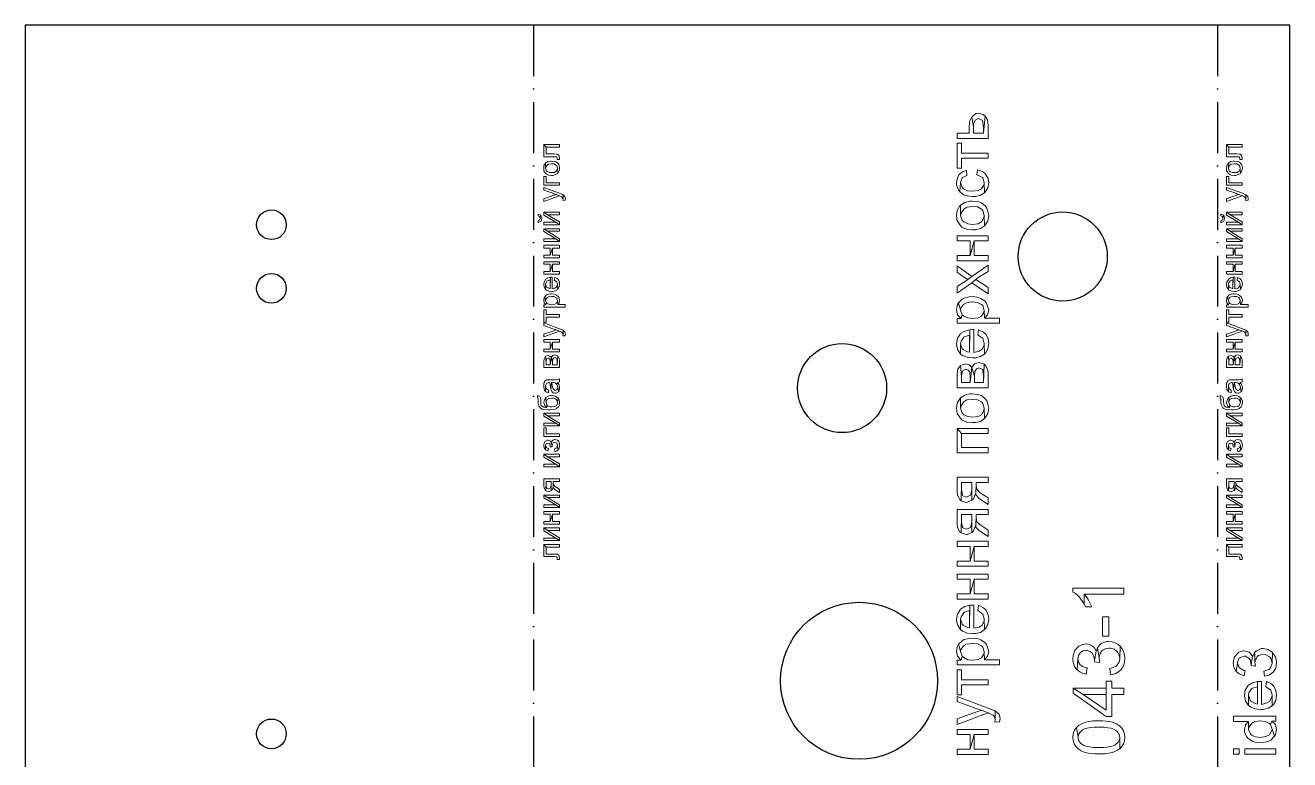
# Model space of a CAD drawing. Header units: millimetres. Extents: x -999 to 572, y 445 to 1201.
# Drawn here: x -317 to -19, y 822.9 to 996 of the extents above; entities that cross this region are included whole.
import ezdxf

# ---------------------------------------------------------------- set-up
doc = ezdxf.new("R2010")
doc.units = ezdxf.units.MM
doc.header["$MEASUREMENT"] = 0
doc.linetypes.add('ACAD_ISO10W100', pattern=[18, 12, -3, 0, -3])
doc.layers.add('Drawing', color=30, linetype='Continuous')

msp = doc.modelspace()

# ---------------------------------------------------------------- linework, layer by layer
at = {"color": 0}
msp.add_lwpolyline([(-317, 996), (-317, 670), (-19, 670), (-19, 996)], close=True, dxfattribs=at)
for centre, radius in [((-259, 949), 3.5), ((-72.5, 941.5), 10.5), ((-259, 934), 3.5), ((-124.5, 910.5), 10.5), ((-120.5, 841.5), 18.5), ((-259, 829), 3.5)]:
    msp.add_circle(centre, radius)
at = {"layer": 'Drawing', "linetype": 'ACAD_ISO10W100'}
for p, q in [((-197.25, 996), (-197.25, 670)), ((-36, 996), (-36, 670))]:
    msp.add_line(p, q, dxfattribs=at)
at = {"layer": 'Drawing', "color": 30, "lineweight": 0}
for points in [[(-97.36, 970.61), (-97.36, 969.35), (-90.1, 969.35), (-90.1, 972.46), (-90.25, 973.72), (-90.77, 974.61), (-91.14, 970.61), (-93.51, 970.61), (-93.51, 972.02), (-93.95, 974.46), (-94.4, 973.5), (-94.55, 972.17), (-94.55, 970.61)], [(-93.95, 974.46), (-93.51, 972.02), (-93.51, 972.69), (-93.14, 973.65), (-92.32, 974.02), (-91.43, 973.58), (-91.29, 973.2), (-91.14, 971.87), (-91.14, 970.61), (-90.77, 974.61), (-91.21, 974.98), (-92.32, 975.28), (-92.99, 975.21)], [(-194.77, 967.87), (-194.77, 965.03), (-192.39, 965.03), (-191.81, 965.03), (-191.7, 964.92), (-191.64, 964.63), (-191.64, 964.34), (-191.12, 964.34), (-191.12, 964.86), (-191.29, 965.38), (-191.64, 965.61), (-191.76, 965.61), (-192.45, 965.67), (-194.24, 965.67), (-194.24, 967.29)], [(-194.77, 967.87), (-194.24, 967.29), (-191.12, 967.29), (-191.12, 967.87)], [(-97.36, 968.24), (-97.36, 962.31), (-96.33, 962.31), (-96.33, 964.68), (-90.1, 964.68), (-90.1, 965.87), (-96.33, 965.87), (-96.33, 968.24)], [(-33.87, 967.87), (-33.87, 965.03), (-31.49, 965.03), (-30.91, 965.03), (-30.8, 964.92), (-30.74, 964.63), (-30.74, 964.34), (-30.22, 964.34), (-30.22, 964.86), (-30.33, 965.38), (-30.74, 965.61), (-30.8, 965.61), (-31.55, 965.67), (-33.34, 965.67), (-33.34, 967.29)], [(-33.87, 967.87), (-33.34, 967.29), (-30.22, 967.29), (-30.22, 967.87)], [(-194.82, 962.31), (-194.77, 961.73), (-194.42, 961.15), (-194.19, 960.92), (-193.67, 960.69), (-192.97, 960.63), (-192.68, 960.63), (-192.05, 960.81), (-191.52, 961.1), (-191.58, 962.31), (-191.58, 962.08), (-191.93, 961.56), (-192.28, 961.33), (-192.97, 961.27), (-193.49, 961.33), (-194.01, 961.56), (-194.13, 961.73), (-194.36, 962.31), (-194.36, 963.53), (-194.42, 963.47), (-194.77, 962.95)], [(-194.36, 963.53), (-194.36, 962.31), (-194.3, 962.54), (-194.01, 963.06), (-193.67, 963.29), (-192.97, 963.35), (-192.45, 963.35), (-191.93, 963.06), (-191.76, 962.89), (-191.58, 962.31), (-191.52, 961.1), (-191.47, 961.15), (-191.18, 961.67), (-191.06, 962.31), (-191.06, 962.6), (-191.29, 963.18), (-191.41, 963.41), (-191.93, 963.82), (-192.28, 963.93), (-193.03, 963.99), (-193.2, 963.99), (-193.84, 963.87)], [(-33.92, 962.31), (-33.87, 961.73), (-33.52, 961.15), (-33.29, 960.92), (-32.77, 960.69), (-32.07, 960.63), (-31.78, 960.63), (-31.14, 960.81), (-30.62, 961.1), (-30.68, 962.31), (-30.68, 962.08), (-31.03, 961.56), (-31.38, 961.33), (-32.07, 961.27), (-32.59, 961.33), (-33.11, 961.56), (-33.23, 961.73), (-33.4, 962.31), (-33.46, 963.53), (-33.52, 963.47), (-33.81, 962.95)], [(-33.46, 963.53), (-33.4, 962.31), (-33.4, 962.54), (-33.11, 963.06), (-32.77, 963.29), (-32.07, 963.35), (-31.49, 963.35), (-31.03, 963.06), (-30.86, 962.89), (-30.68, 962.31), (-30.62, 961.1), (-30.57, 961.15), (-30.28, 961.67), (-30.16, 962.31), (-30.16, 962.6), (-30.39, 963.18), (-30.51, 963.41), (-30.97, 963.82), (-31.38, 963.93), (-32.07, 963.99), (-32.3, 963.99), (-32.94, 963.87)], [(-194.77, 960.4), (-194.77, 958.32), (-191.12, 958.32), (-191.12, 958.9), (-194.24, 958.9), (-194.24, 960.4)], [(-97.51, 958.9), (-97.51, 958.38), (-97.07, 957.2), (-96.77, 956.75), (-96.55, 958.98), (-96.18, 960.01), (-96.1, 960.09), (-95.07, 960.61), (-95.21, 961.79), (-96.03, 961.57), (-96.92, 960.83), (-97.29, 960.16)], [(-92.77, 960.75), (-92.47, 960.68), (-91.43, 960.09), (-91.36, 960.01), (-90.99, 958.9), (-90.92, 956.53), (-90.77, 956.68), (-90.17, 957.72), (-89.95, 958.9), (-90.1, 959.86), (-90.69, 960.9), (-91.43, 961.57), (-92.62, 961.94)], [(-33.87, 960.4), (-33.87, 958.32), (-30.22, 958.32), (-30.22, 958.9), (-33.34, 958.9), (-33.34, 960.4)], [(-194.77, 957.8), (-194.77, 957.16), (-192.68, 956.41), (-192.45, 956.29), (-191.81, 956.12), (-191.12, 955.83), (-191, 955.77), (-190.54, 955.6), (-190.37, 955.37), (-190.25, 955.08), (-190.25, 956.06), (-190.42, 956.12), (-191.06, 956.41)], [(-96.77, 956.75), (-95.81, 956.01), (-94.99, 955.79), (-93.73, 955.64), (-93.06, 955.64), (-91.88, 955.94), (-90.92, 956.53), (-90.99, 958.9), (-90.99, 958.46), (-91.66, 957.42), (-92.4, 957.05), (-93.73, 956.9), (-94.92, 956.97), (-95.88, 957.49), (-96.18, 957.86), (-96.55, 958.98)], [(-33.87, 957.8), (-33.87, 957.16), (-31.72, 956.41), (-31.55, 956.29), (-30.91, 956.12), (-30.22, 955.83), (-30.1, 955.77), (-29.64, 955.6), (-29.41, 955.37), (-29.35, 955.08), (-29.35, 956.06), (-29.52, 956.12), (-30.16, 956.41)], [(-194.77, 955.13), (-194.77, 954.44), (-191.12, 955.83), (-191.81, 956.12), (-192.05, 956.06), (-192.68, 955.89)], [(-190.31, 954.73), (-189.73, 954.79), (-189.67, 955.19), (-189.85, 955.65), (-190.25, 956.06), (-190.25, 955.08)], [(-97.51, 951.19), (-97.51, 951.12), (-97.36, 949.93), (-96.7, 948.9), (-96.18, 948.38), (-95.07, 947.93), (-93.73, 947.78), (-93.06, 947.78), (-91.88, 948.08), (-90.92, 948.75), (-90.99, 951.19), (-91.06, 950.67), (-91.66, 949.64), (-92.4, 949.19), (-93.73, 949.04), (-94.84, 949.19), (-95.81, 949.64), (-96.18, 950.01), (-96.55, 951.19), (-96.55, 953.64), (-96.77, 953.42), (-97.36, 952.38)], [(-96.55, 953.64), (-96.55, 951.19), (-96.47, 951.71), (-95.81, 952.68), (-95.07, 953.12), (-93.81, 953.27), (-92.62, 953.19), (-91.66, 952.68), (-91.29, 952.31), (-90.99, 951.19), (-90.92, 948.75), (-90.77, 948.9), (-90.17, 949.93), (-89.95, 951.19), (-90.03, 951.79), (-90.4, 952.9), (-90.69, 953.34), (-91.66, 954.16), (-92.47, 954.45), (-93.88, 954.53), (-94.4, 954.53), (-95.58, 954.23)], [(-33.87, 955.13), (-33.87, 954.44), (-30.22, 955.83), (-30.91, 956.12), (-31.14, 956.06), (-31.78, 955.89)], [(-29.41, 954.73), (-28.83, 954.79), (-28.77, 955.19), (-28.89, 955.65), (-29.35, 956.06), (-29.35, 955.08)], [(-196.15, 951.49), (-196.15, 951.08), (-195.81, 950.91), (-195.69, 950.5), (-195.58, 951.26)], [(-196.15, 949.92), (-196.15, 949.52), (-196.04, 949.52), (-195.46, 949.81), (-195.4, 949.87), (-195.23, 950.5), (-195.23, 950.62), (-195.46, 951.2), (-195.58, 951.26), (-195.69, 950.5), (-195.81, 950.1)], [(-194.77, 951.95), (-194.77, 951.26), (-191.99, 949.58), (-191.12, 948.94), (-191.12, 949.64), (-193.9, 951.31)], [(-194.77, 951.95), (-193.9, 951.31), (-191.12, 951.31), (-191.12, 951.95)], [(-35.2, 951.49), (-35.2, 951.08), (-34.85, 950.91), (-34.79, 950.5), (-34.62, 951.26)], [(-35.2, 949.92), (-35.2, 949.52), (-35.08, 949.52), (-34.56, 949.81), (-34.5, 949.87), (-34.33, 950.5), (-34.33, 950.62), (-34.56, 951.2), (-34.62, 951.26), (-34.79, 950.5), (-34.91, 950.1)], [(-33.87, 951.95), (-33.87, 951.26), (-31.09, 949.58), (-30.22, 948.94), (-30.22, 949.64), (-33, 951.31)], [(-33.87, 951.95), (-33, 951.31), (-30.22, 951.31), (-30.22, 951.95)], [(-194.77, 949.58), (-194.77, 948.94), (-191.12, 948.94), (-191.99, 949.58)], [(-194.77, 948.02), (-194.77, 947.38), (-191.99, 945.7), (-191.12, 945.06), (-191.12, 945.7), (-193.9, 947.44)], [(-194.77, 948.02), (-193.9, 947.44), (-191.12, 947.44), (-191.12, 948.02)], [(-33.87, 949.58), (-33.87, 948.94), (-30.22, 948.94), (-31.09, 949.58)], [(-33.87, 948.02), (-33.87, 947.38), (-31.09, 945.7), (-30.22, 945.06), (-30.22, 945.7), (-33, 947.44)], [(-33.87, 948.02), (-33, 947.44), (-30.22, 947.44), (-30.22, 948.02)], [(-194.77, 945.7), (-194.77, 945.06), (-191.12, 945.06), (-191.99, 945.7)], [(-97.36, 946.38), (-97.36, 945.19), (-94.32, 945.19), (-94.32, 941.78), (-93.36, 945.19), (-90.1, 945.19), (-90.1, 946.38)], [(-97.36, 941.78), (-97.36, 940.52), (-90.1, 940.52), (-90.1, 941.78), (-93.36, 941.78), (-93.36, 945.19), (-94.32, 941.78)], [(-33.87, 945.7), (-33.87, 945.06), (-30.22, 945.06), (-31.09, 945.7)], [(-194.77, 944.14), (-194.77, 943.5), (-193.26, 943.5), (-193.26, 941.82), (-192.74, 943.5), (-191.12, 943.5), (-191.12, 944.14)], [(-194.77, 941.82), (-194.77, 941.19), (-191.12, 941.19), (-191.12, 941.82), (-192.74, 941.82), (-192.74, 943.5), (-193.26, 941.82)], [(-33.87, 944.14), (-33.87, 943.5), (-32.36, 943.5), (-32.36, 941.82), (-31.84, 943.5), (-30.22, 943.5), (-30.22, 944.14)], [(-33.87, 941.82), (-33.87, 941.19), (-30.22, 941.19), (-30.22, 941.82), (-31.84, 941.82), (-31.84, 943.5), (-32.36, 941.82)], [(-194.77, 940.26), (-194.77, 939.68), (-193.26, 939.68), (-193.26, 937.94), (-192.74, 939.68), (-191.12, 939.68), (-191.12, 940.26)], [(-194.77, 937.94), (-194.77, 937.37), (-191.12, 937.37), (-191.12, 937.94), (-192.74, 937.94), (-192.74, 939.68), (-193.26, 937.94)], [(-97.36, 934.44), (-97.36, 932.89), (-93.88, 935.33), (-92.99, 936.07), (-92.4, 936.52), (-90.1, 938), (-90.1, 939.48), (-93.95, 936.82), (-94.84, 936.07), (-95.66, 935.56)], [(-97.36, 939.34), (-97.36, 937.85), (-95.66, 936.59), (-94.84, 936.07), (-93.95, 936.82)], [(-33.87, 940.26), (-33.87, 939.68), (-32.36, 939.68), (-32.36, 937.94), (-31.84, 939.68), (-30.22, 939.68), (-30.22, 940.26)], [(-33.87, 937.94), (-33.87, 937.37), (-30.22, 937.37), (-30.22, 937.94), (-31.84, 937.94), (-31.84, 939.68), (-32.36, 937.94)], [(-194.82, 934.93), (-194.82, 934.88), (-194.71, 934.24), (-194.36, 933.72), (-194.36, 934.93), (-194.3, 935.22), (-194.01, 935.74), (-193.9, 935.74), (-193.32, 935.98), (-193.32, 933.95), (-193.2, 936.61), (-193.84, 936.44), (-194.36, 936.15), (-194.42, 936.09), (-194.71, 935.57)], [(-194.36, 933.72), (-194.19, 933.6), (-193.61, 933.31), (-192.91, 933.26), (-192.68, 933.26), (-192.05, 933.43), (-191.52, 933.72), (-191.58, 934.99), (-191.58, 934.76), (-191.87, 934.24), (-192.16, 934.07), (-192.8, 933.89), (-192.8, 936.61), (-192.97, 936.61), (-193.2, 936.61), (-193.32, 933.95), (-193.49, 933.95), (-194.07, 934.24), (-194.13, 934.36), (-194.36, 934.93)], [(-192.33, 935.92), (-192.28, 935.92), (-191.76, 935.57), (-191.58, 934.99), (-191.52, 933.72), (-191.47, 933.83), (-191.18, 934.36), (-191.06, 934.99), (-191.12, 935.46), (-191.35, 936.03), (-191.64, 936.32), (-192.22, 936.56)], [(-93.88, 935.33), (-90.1, 932.74), (-90.1, 934.22), (-92.99, 936.07)], [(-33.92, 934.93), (-33.92, 934.88), (-33.81, 934.24), (-33.46, 933.72), (-33.46, 934.93), (-33.4, 935.22), (-33.05, 935.74), (-33, 935.74), (-32.42, 935.98), (-32.42, 933.95), (-32.3, 936.61), (-32.94, 936.44), (-33.46, 936.15), (-33.46, 936.09), (-33.81, 935.57)], [(-33.46, 933.72), (-33.23, 933.6), (-32.71, 933.31), (-32.01, 933.26), (-31.78, 933.26), (-31.14, 933.43), (-30.62, 933.72), (-30.68, 934.99), (-30.68, 934.76), (-30.97, 934.24), (-31.26, 934.07), (-31.9, 933.89), (-31.9, 936.61), (-32.07, 936.61), (-32.3, 936.61), (-32.42, 933.95), (-32.59, 933.95), (-33.17, 934.24), (-33.23, 934.36), (-33.46, 934.93)], [(-31.38, 935.92), (-31.38, 935.92), (-30.86, 935.57), (-30.68, 934.99), (-30.62, 933.72), (-30.57, 933.83), (-30.28, 934.36), (-30.16, 934.99), (-30.22, 935.46), (-30.45, 936.03), (-30.74, 936.32), (-31.32, 936.56)], [(-194.82, 931.17), (-194.71, 930.59), (-194.3, 930.13), (-194.13, 930.59), (-194.36, 931.11), (-194.59, 931.98), (-194.71, 931.81)], [(-194.77, 930.13), (-194.77, 929.55), (-189.73, 929.55), (-189.73, 930.19), (-191.52, 930.19), (-191.58, 931.11), (-191.58, 930.94), (-191.87, 930.42), (-192.22, 930.25), (-192.91, 930.13), (-193.49, 930.19), (-194.01, 930.42), (-194.13, 930.59), (-194.3, 930.13)], [(-194.59, 931.98), (-194.36, 931.11), (-194.36, 931.29), (-194.01, 931.81), (-193.67, 931.98), (-192.97, 932.1), (-192.45, 932.04), (-191.93, 931.81), (-191.76, 931.69), (-191.58, 931.11), (-191.52, 930.19), (-191.18, 930.59), (-191.06, 931.17), (-191.06, 931.35), (-191.29, 931.92), (-191.47, 932.16), (-191.99, 932.5), (-192.33, 932.62), (-192.97, 932.74), (-193.32, 932.68), (-193.96, 932.56), (-194.13, 932.45)], [(-97.51, 928.96), (-97.51, 928.96), (-97.29, 927.77), (-96.4, 926.88), (-96.18, 927.77), (-96.55, 928.89), (-97.07, 930.59), (-97.29, 930.22)], [(-97.07, 930.59), (-96.55, 928.89), (-96.55, 929.26), (-95.88, 930.22), (-95.14, 930.59), (-93.81, 930.81), (-92.62, 930.66), (-91.66, 930.22), (-91.36, 929.92), (-90.99, 928.81), (-90.92, 926.96), (-90.25, 927.77), (-89.95, 928.89), (-90.03, 929.33), (-90.47, 930.52), (-90.77, 930.96), (-91.8, 931.63), (-92.55, 931.92), (-93.81, 932.07), (-94.55, 932), (-95.73, 931.7), (-96.18, 931.48)], [(-33.92, 931.17), (-33.81, 930.59), (-33.4, 930.13), (-33.23, 930.59), (-33.46, 931.11), (-33.69, 931.98), (-33.81, 931.81)], [(-33.87, 930.13), (-33.87, 929.55), (-28.83, 929.55), (-28.83, 930.19), (-30.62, 930.19), (-30.68, 931.11), (-30.68, 930.94), (-30.97, 930.42), (-31.32, 930.25), (-32.01, 930.13), (-32.59, 930.19), (-33.11, 930.42), (-33.23, 930.59), (-33.4, 930.13)], [(-33.69, 931.98), (-33.46, 931.11), (-33.46, 931.29), (-33.11, 931.81), (-32.77, 931.98), (-32.07, 932.1), (-31.49, 932.04), (-31.03, 931.81), (-30.86, 931.69), (-30.68, 931.11), (-30.62, 930.19), (-30.28, 930.59), (-30.16, 931.17), (-30.16, 931.35), (-30.39, 931.92), (-30.57, 932.16), (-31.09, 932.5), (-31.43, 932.62), (-32.07, 932.74), (-32.42, 932.68), (-33.05, 932.56), (-33.23, 932.45)], [(-194.77, 928.97), (-194.77, 926.02), (-194.24, 926.02), (-194.24, 927.24), (-191.12, 927.24), (-191.12, 927.82), (-194.24, 927.82), (-194.24, 928.97)], [(-97.36, 926.88), (-97.36, 925.77), (-87.36, 925.77), (-87.36, 926.96), (-90.92, 926.96), (-90.99, 928.81), (-90.99, 928.44), (-91.66, 927.48), (-92.4, 927.03), (-93.73, 926.88), (-94.84, 927.03), (-95.81, 927.48), (-96.18, 927.77), (-96.4, 926.88)], [(-33.87, 928.97), (-33.87, 926.02), (-33.34, 926.02), (-33.34, 927.24), (-30.22, 927.24), (-30.22, 927.82), (-33.34, 927.82), (-33.34, 928.97)], [(-194.77, 925.85), (-194.77, 925.27), (-192.68, 924.46), (-192.45, 924.4), (-191.81, 924.23), (-191.12, 923.94), (-191, 923.88), (-190.54, 923.65), (-190.37, 923.47), (-190.25, 923.13), (-190.25, 924.11), (-190.42, 924.23), (-191.06, 924.46)], [(-194.77, 923.19), (-194.77, 922.55), (-191.12, 923.94), (-191.81, 924.23), (-192.05, 924.17), (-192.68, 923.94)], [(-190.31, 922.78), (-189.73, 922.84), (-189.67, 923.24), (-189.85, 923.76), (-190.25, 924.11), (-190.25, 923.13)], [(-97.51, 920.96), (-97.51, 920.66), (-97.22, 919.47), (-96.55, 918.51), (-96.55, 920.96), (-96.47, 921.55), (-95.81, 922.51), (-95.66, 922.59), (-94.47, 922.96), (-94.47, 918.95), (-94.4, 924.22), (-95.58, 923.92), (-96.55, 923.33), (-96.7, 923.18), (-97.29, 922.22)], [(-96.55, 918.51), (-96.1, 918.21), (-94.99, 917.77), (-93.66, 917.62), (-93.06, 917.62), (-91.88, 917.92), (-90.92, 918.51), (-90.99, 921.03), (-90.99, 920.59), (-91.58, 919.55), (-92.18, 919.18), (-93.44, 918.88), (-93.44, 924.29), (-93.73, 924.29), (-94.4, 924.22), (-94.47, 918.95), (-94.92, 919.03), (-95.96, 919.55), (-96.18, 919.84), (-96.55, 920.96)], [(-92.47, 922.96), (-92.32, 922.88), (-91.36, 922.22), (-90.99, 921.03), (-90.92, 918.51), (-90.69, 918.73), (-90.17, 919.77), (-89.95, 921.03), (-90.1, 922.07), (-90.54, 923.11), (-91.14, 923.7), (-92.32, 924.22)], [(-33.87, 925.85), (-33.87, 925.27), (-31.72, 924.46), (-31.55, 924.4), (-30.91, 924.23), (-30.22, 923.94), (-30.1, 923.88), (-29.64, 923.65), (-29.41, 923.47), (-29.35, 923.13), (-29.35, 924.11), (-29.52, 924.23), (-30.16, 924.46)], [(-33.87, 923.19), (-33.87, 922.55), (-30.22, 923.94), (-30.91, 924.23), (-31.14, 924.17), (-31.78, 923.94)], [(-29.41, 922.78), (-28.83, 922.84), (-28.77, 923.24), (-28.89, 923.76), (-29.35, 924.11), (-29.35, 923.13)], [(-194.77, 921.97), (-194.77, 921.33), (-193.26, 921.33), (-193.26, 919.65), (-192.74, 921.33), (-191.12, 921.33), (-191.12, 921.97)], [(-194.77, 919.65), (-194.77, 919.02), (-191.12, 919.02), (-191.12, 919.65), (-192.74, 919.65), (-192.74, 921.33), (-193.26, 919.65)], [(-33.87, 921.97), (-33.87, 921.33), (-32.36, 921.33), (-32.36, 919.65), (-31.84, 921.33), (-30.22, 921.33), (-30.22, 921.97)], [(-33.87, 919.65), (-33.87, 919.02), (-30.22, 919.02), (-30.22, 919.65), (-31.84, 919.65), (-31.84, 921.33), (-32.36, 919.65)], [(-194.77, 916.76), (-194.77, 915.31), (-191.12, 915.31), (-191.12, 916.93), (-191.18, 917.4), (-191.41, 917.92), (-191.52, 918.09), (-191.64, 915.95), (-192.74, 915.95), (-192.74, 916.7), (-193.03, 917.69), (-193.26, 915.95), (-194.24, 915.95), (-194.24, 916.59), (-194.36, 917.98), (-194.65, 917.51), (-194.71, 917.4)], [(-194.36, 917.98), (-194.24, 916.59), (-194.24, 916.7), (-194.13, 917.28), (-193.72, 917.51), (-193.43, 917.4), (-193.26, 917.11), (-193.26, 916.59), (-193.26, 915.95), (-193.03, 917.69), (-193.38, 918.03), (-193.78, 918.15)], [(-193.03, 917.69), (-192.74, 916.7), (-192.68, 917.28), (-192.51, 917.57), (-192.16, 917.69), (-191.76, 917.46), (-191.76, 917.4), (-191.64, 916.76), (-191.64, 915.95), (-191.52, 918.09), (-192.16, 918.32), (-192.74, 918.15)], [(-33.87, 916.76), (-33.87, 915.31), (-30.22, 915.31), (-30.22, 916.93), (-30.28, 917.4), (-30.51, 917.92), (-30.62, 918.09), (-30.74, 915.95), (-31.84, 915.95), (-31.84, 916.7), (-32.13, 917.69), (-32.3, 915.95), (-33.34, 915.95), (-33.34, 916.59), (-33.46, 917.98), (-33.75, 917.51), (-33.81, 917.4)], [(-33.46, 917.98), (-33.34, 916.59), (-33.34, 916.7), (-33.23, 917.28), (-32.82, 917.51), (-32.53, 917.4), (-32.36, 917.11), (-32.3, 916.59), (-32.3, 915.95), (-32.13, 917.69), (-32.42, 918.03), (-32.88, 918.15)], [(-32.13, 917.69), (-31.84, 916.7), (-31.78, 917.28), (-31.61, 917.57), (-31.26, 917.69), (-30.86, 917.46), (-30.86, 917.4), (-30.74, 916.76), (-30.74, 915.95), (-30.62, 918.09), (-31.26, 918.32), (-31.78, 918.15)], [(-97.36, 913.4), (-97.36, 910.58), (-90.1, 910.58), (-90.1, 913.84), (-90.17, 914.73), (-90.62, 915.77), (-90.99, 916.14), (-91.14, 911.84), (-93.29, 911.84), (-93.29, 913.32), (-93.88, 915.32), (-94.32, 911.84), (-96.33, 911.84), (-96.33, 913.17), (-96.55, 915.84), (-97.22, 914.95), (-97.29, 914.73)], [(-96.55, 915.84), (-96.33, 913.17), (-96.33, 913.4), (-96.1, 914.58), (-95.36, 914.95), (-94.77, 914.73), (-94.4, 914.21), (-94.32, 913.1), (-94.32, 911.84), (-93.88, 915.32), (-94.55, 915.99), (-95.44, 916.21)], [(-93.88, 915.32), (-93.29, 913.32), (-93.21, 914.43), (-92.84, 915.03), (-92.25, 915.25), (-91.36, 914.88), (-91.29, 914.73), (-91.14, 913.4), (-91.14, 911.84), (-90.99, 916.14), (-92.18, 916.51), (-93.29, 916.21)], [(-194.82, 911.03), (-194.82, 910.8), (-194.71, 910.22), (-194.71, 910.16), (-194.36, 909.64), (-194.36, 910.92), (-194.36, 911.09), (-194.13, 911.61), (-193.61, 911.78), (-193.43, 911.78), (-193.32, 911.44), (-193.2, 910.74), (-193.15, 910.16), (-192.97, 911.78), (-192.74, 911.78), (-192.1, 911.73), (-191.7, 911.32), (-191.7, 911.32), (-191.58, 911.84), (-191.12, 911.96), (-191.12, 912.65), (-191.58, 912.48), (-191.87, 912.42), (-192.68, 912.42), (-193.49, 912.42), (-194.07, 912.42), (-194.48, 912.19), (-194.71, 911.78), (-194.77, 911.67)], [(-33.92, 911.03), (-33.92, 910.8), (-33.81, 910.22), (-33.81, 910.16), (-33.46, 909.64), (-33.4, 910.92), (-33.4, 911.09), (-33.23, 911.61), (-32.71, 911.78), (-32.53, 911.78), (-32.42, 911.44), (-32.3, 910.74), (-32.24, 910.16), (-32.07, 911.78), (-31.84, 911.78), (-31.2, 911.73), (-30.8, 911.32), (-30.8, 911.32), (-30.68, 911.84), (-30.22, 911.96), (-30.22, 912.65), (-30.68, 912.48), (-30.97, 912.42), (-31.72, 912.42), (-32.59, 912.42), (-33.11, 912.42), (-33.58, 912.19), (-33.81, 911.78), (-33.87, 911.67)], [(-194.36, 909.64), (-194.3, 909.64), (-193.72, 909.41), (-193.67, 909.99), (-194.19, 910.28), (-194.19, 910.34), (-194.36, 910.92)], [(-193.15, 910.16), (-192.91, 909.7), (-192.57, 909.41), (-192.1, 909.29), (-191.87, 909.29), (-191.35, 909.58), (-191.52, 910.68), (-191.7, 910.1), (-192.1, 909.93), (-192.39, 910.05), (-192.62, 910.28), (-192.74, 910.8), (-192.8, 911.26), (-192.97, 911.78)], [(-191.7, 911.32), (-191.52, 910.68), (-191.35, 909.58), (-191.18, 909.87), (-191.06, 910.51), (-191.06, 910.57), (-191.18, 911.2), (-191.24, 911.32), (-191.58, 911.84)], [(-96.55, 908.21), (-96.55, 905.76), (-96.47, 906.28), (-95.81, 907.25), (-95.07, 907.69), (-93.81, 907.84), (-92.62, 907.76), (-91.66, 907.25), (-91.29, 906.87), (-90.99, 905.76), (-90.92, 903.32), (-90.77, 903.47), (-90.17, 904.5), (-89.95, 905.76), (-90.03, 906.36), (-90.4, 907.47), (-90.69, 907.91), (-91.66, 908.73), (-92.47, 909.02), (-93.88, 909.17), (-94.4, 909.1), (-95.58, 908.8)], [(-33.46, 909.64), (-33.4, 909.64), (-32.82, 909.41), (-32.77, 909.99), (-33.29, 910.28), (-33.29, 910.34), (-33.4, 910.92)], [(-32.24, 910.16), (-32.01, 909.7), (-31.67, 909.41), (-31.2, 909.29), (-30.97, 909.29), (-30.45, 909.58), (-30.62, 910.68), (-30.8, 910.1), (-31.2, 909.93), (-31.49, 910.05), (-31.72, 910.28), (-31.84, 910.8), (-31.9, 911.26), (-32.07, 911.78)], [(-30.8, 911.32), (-30.62, 910.68), (-30.45, 909.58), (-30.28, 909.87), (-30.16, 910.51), (-30.16, 910.57), (-30.28, 911.2), (-30.33, 911.32), (-30.68, 911.84)], [(-196.27, 908.14), (-196.15, 908.02), (-196.15, 908.02), (-196.15, 907.33), (-196.1, 906.92), (-195.98, 906.28), (-195.63, 905.82), (-195.58, 905.76), (-195.17, 905.53), (-194.53, 905.42), (-193.72, 905.36), (-193.26, 905.36), (-192.57, 905.42), (-192.1, 905.53), (-191.81, 905.65), (-191.35, 906.11), (-191.18, 906.4), (-191.06, 907.1), (-191.06, 907.38), (-191.29, 907.96), (-191.41, 908.14), (-191.58, 907.1), (-191.58, 906.86), (-191.87, 906.34), (-192.22, 906.17), (-192.86, 906.05), (-193.32, 906.05), (-193.9, 906.28), (-194.07, 906.52), (-194.07, 905.88), (-194.3, 905.88), (-194.88, 906), (-195.4, 906.4), (-195.46, 906.69), (-195.52, 907.44), (-195.52, 907.62), (-195.58, 908.19), (-195.75, 908.54), (-196.27, 908.72)], [(-194.77, 907.1), (-194.77, 907.04), (-194.59, 906.4), (-194.53, 906.34), (-194.07, 905.88), (-194.07, 906.52), (-194.24, 907.1), (-194.3, 908.31), (-194.3, 908.25), (-194.65, 907.73)], [(-194.3, 908.31), (-194.24, 907.1), (-194.24, 907.33), (-193.9, 907.85), (-193.61, 908.02), (-192.97, 908.14), (-192.51, 908.08), (-191.93, 907.85), (-191.76, 907.67), (-191.58, 907.1), (-191.41, 908.14), (-191.93, 908.54), (-192.28, 908.66), (-192.97, 908.77), (-193.15, 908.77), (-193.78, 908.6)], [(-97.51, 905.76), (-97.51, 905.76), (-97.36, 904.5), (-96.7, 903.47), (-96.18, 902.95), (-95.07, 902.5), (-93.73, 902.35), (-93.06, 902.35), (-91.88, 902.65), (-90.92, 903.32), (-90.99, 905.76), (-91.06, 905.24), (-91.66, 904.21), (-92.4, 903.76), (-93.73, 903.61), (-94.84, 903.76), (-95.81, 904.21), (-96.18, 904.58), (-96.55, 905.76), (-96.55, 908.21), (-96.77, 907.99), (-97.36, 906.95)], [(-35.37, 908.14), (-35.25, 908.02), (-35.25, 908.02), (-35.25, 907.33), (-35.2, 906.92), (-35.02, 906.28), (-34.73, 905.82), (-34.68, 905.76), (-34.21, 905.53), (-33.63, 905.42), (-32.82, 905.36), (-32.36, 905.36), (-31.67, 905.42), (-31.2, 905.53), (-30.91, 905.65), (-30.45, 906.11), (-30.28, 906.4), (-30.16, 907.1), (-30.16, 907.38), (-30.39, 907.96), (-30.51, 908.14), (-30.62, 907.1), (-30.68, 906.86), (-30.97, 906.34), (-31.26, 906.17), (-31.96, 906.05), (-32.42, 906.05), (-32.94, 906.28), (-33.17, 906.52), (-33.17, 905.88), (-33.4, 905.88), (-33.98, 906), (-34.44, 906.4), (-34.56, 906.69), (-34.62, 907.44), (-34.62, 907.62), (-34.68, 908.19), (-34.85, 908.54), (-35.37, 908.72)], [(-33.87, 907.1), (-33.87, 907.04), (-33.69, 906.4), (-33.63, 906.34), (-33.17, 905.88), (-33.17, 906.52), (-33.34, 907.1), (-33.34, 908.31), (-33.4, 908.25), (-33.75, 907.73)], [(-33.34, 908.31), (-33.34, 907.1), (-33.34, 907.33), (-33, 907.85), (-32.71, 908.02), (-32.07, 908.14), (-31.61, 908.08), (-31.03, 907.85), (-30.86, 907.67), (-30.62, 907.1), (-30.51, 908.14), (-31.03, 908.54), (-31.38, 908.66), (-32.01, 908.77), (-32.24, 908.77), (-32.88, 908.6)], [(-194.77, 904.55), (-194.77, 903.91), (-191.99, 902.23), (-191.12, 901.6), (-191.12, 902.23), (-193.9, 903.97)], [(-194.77, 904.55), (-193.9, 903.97), (-191.12, 903.97), (-191.12, 904.55)], [(-33.87, 904.55), (-33.87, 903.91), (-31.09, 902.23), (-30.22, 901.6), (-30.22, 902.23), (-33, 903.97)], [(-33.87, 904.55), (-33, 903.97), (-30.22, 903.97), (-30.22, 904.55)], [(-194.77, 902.23), (-194.77, 901.6), (-191.12, 901.6), (-191.99, 902.23)], [(-194.77, 901.13), (-194.77, 899.05), (-191.12, 899.05), (-191.12, 899.69), (-194.24, 899.69), (-194.24, 901.13)], [(-97.36, 900.95), (-97.36, 895.24), (-90.1, 895.24), (-90.1, 896.5), (-96.33, 896.5), (-96.33, 899.76)], [(-97.36, 900.95), (-96.33, 899.76), (-90.1, 899.76), (-90.1, 900.95)], [(-33.87, 902.23), (-33.87, 901.6), (-30.22, 901.6), (-31.09, 902.23)], [(-33.87, 901.13), (-33.87, 899.05), (-30.22, 899.05), (-30.22, 899.69), (-33.34, 899.69), (-33.34, 901.13)], [(-194.82, 896.97), (-194.71, 896.39), (-194.42, 895.92), (-194.36, 896.97), (-194.19, 897.43), (-193.78, 897.55), (-193.43, 897.43), (-193.32, 897.2), (-193.26, 896.62), (-192.8, 896.62), (-192.8, 896.79), (-193.09, 897.78), (-193.2, 898.01), (-193.78, 898.24), (-194.01, 898.18), (-194.53, 897.89), (-194.71, 897.6)], [(-193.09, 897.78), (-192.8, 896.79), (-192.74, 897.31), (-192.57, 897.6), (-192.16, 897.72), (-191.76, 897.55), (-191.58, 897.02), (-191.47, 895.87), (-191.18, 896.33), (-191.06, 896.97), (-191.12, 897.43), (-191.35, 898.01), (-191.58, 898.18), (-192.16, 898.36), (-192.68, 898.18)], [(-192.28, 896.16), (-192.16, 895.58), (-191.93, 895.58), (-191.47, 895.87), (-191.58, 897.02), (-191.76, 896.45)], [(-33.92, 896.97), (-33.81, 896.39), (-33.46, 895.92), (-33.46, 896.97), (-33.29, 897.43), (-32.88, 897.55), (-32.53, 897.43), (-32.36, 897.2), (-32.36, 896.62), (-31.9, 896.62), (-31.9, 896.79), (-32.13, 897.78), (-32.3, 898.01), (-32.88, 898.24), (-33.05, 898.18), (-33.63, 897.89), (-33.81, 897.6)], [(-32.13, 897.78), (-31.9, 896.79), (-31.84, 897.31), (-31.67, 897.6), (-31.26, 897.72), (-30.8, 897.55), (-30.62, 897.02), (-30.57, 895.87), (-30.28, 896.33), (-30.16, 896.97), (-30.22, 897.43), (-30.45, 898.01), (-30.62, 898.18), (-31.26, 898.36), (-31.78, 898.18)], [(-31.38, 896.16), (-31.26, 895.58), (-31.03, 895.58), (-30.57, 895.87), (-30.62, 897.02), (-30.86, 896.45)], [(-194.77, 894.94), (-194.77, 894.25), (-191.99, 892.57), (-191.12, 891.93), (-191.12, 892.63), (-193.9, 894.3)], [(-194.77, 894.94), (-193.9, 894.3), (-191.12, 894.3), (-191.12, 894.94)], [(-194.42, 895.92), (-193.84, 895.69), (-193.72, 896.27), (-194.13, 896.45), (-194.36, 896.97)], [(-33.87, 894.94), (-33.87, 894.25), (-31.09, 892.57), (-30.22, 891.93), (-30.22, 892.63), (-33, 894.3)], [(-33.87, 894.94), (-33, 894.3), (-30.22, 894.3), (-30.22, 894.94)], [(-33.46, 895.92), (-32.94, 895.69), (-32.82, 896.27), (-33.23, 896.45), (-33.46, 896.97)], [(-194.77, 892.57), (-194.77, 891.93), (-191.12, 891.93), (-191.99, 892.57)], [(-33.87, 892.57), (-33.87, 891.93), (-30.22, 891.93), (-31.09, 892.57)], [(-194.77, 889.1), (-194.77, 887.42), (-194.71, 886.95), (-194.48, 886.43), (-194.3, 886.26), (-194.24, 888.46), (-193.09, 888.46), (-193.09, 887.76), (-193.03, 886.37), (-192.86, 886.49), (-192.62, 887.13), (-192.57, 887.01), (-192.57, 888.46), (-191.12, 888.46), (-191.12, 889.1)], [(-194.3, 886.26), (-193.72, 886.09), (-193.55, 886.09), (-193.03, 886.37), (-193.09, 887.76), (-193.09, 887.53), (-193.2, 886.95), (-193.67, 886.72), (-194.07, 886.9), (-194.13, 886.95), (-194.24, 887.59), (-194.24, 888.46)], [(-192.57, 887.01), (-192.1, 886.55), (-191.12, 885.85), (-191.12, 886.61), (-191.93, 887.19), (-192.05, 887.24), (-192.45, 887.65), (-192.57, 888.11), (-192.57, 888.46)], [(-97.36, 889.53), (-97.36, 886.12), (-97.29, 885.23), (-96.77, 884.2), (-96.4, 883.9), (-96.33, 888.27), (-93.95, 888.27), (-93.95, 886.94), (-93.88, 884.05), (-93.51, 884.42), (-93.06, 885.6), (-92.99, 885.31), (-92.92, 888.27), (-90.1, 888.27), (-90.1, 889.53)], [(-96.4, 883.9), (-95.29, 883.53), (-94.92, 883.6), (-93.88, 884.05), (-93.95, 886.94), (-93.95, 886.35), (-94.25, 885.23), (-95.21, 884.79), (-96.03, 885.09), (-96.1, 885.23), (-96.33, 886.57), (-96.33, 888.27)], [(-92.99, 885.31), (-92.1, 884.42), (-90.1, 883.08), (-90.1, 884.64), (-91.73, 885.68), (-91.95, 885.83), (-92.77, 886.64), (-92.92, 887.53), (-92.92, 888.27)], [(-33.87, 889.1), (-33.87, 887.42), (-33.81, 886.95), (-33.58, 886.43), (-33.4, 886.26), (-33.34, 888.46), (-32.13, 888.46), (-32.13, 887.76), (-32.07, 886.37), (-31.96, 886.49), (-31.72, 887.13), (-31.67, 887.01), (-31.67, 888.46), (-30.22, 888.46), (-30.22, 889.1)], [(-33.4, 886.26), (-32.82, 886.09), (-32.65, 886.09), (-32.07, 886.37), (-32.13, 887.76), (-32.19, 887.53), (-32.3, 886.95), (-32.77, 886.72), (-33.17, 886.9), (-33.23, 886.95), (-33.34, 887.59), (-33.34, 888.46)], [(-31.67, 887.01), (-31.2, 886.55), (-30.22, 885.85), (-30.22, 886.61), (-31.03, 887.19), (-31.09, 887.24), (-31.55, 887.65), (-31.67, 888.11), (-31.67, 888.46)], [(-194.77, 885.28), (-194.77, 884.64), (-191.99, 882.96), (-191.12, 882.32), (-191.12, 882.96), (-193.9, 884.7)], [(-194.77, 885.28), (-193.9, 884.7), (-191.12, 884.7), (-191.12, 885.28)], [(-33.87, 885.28), (-33.87, 884.64), (-31.09, 882.96), (-30.22, 882.32), (-30.22, 882.96), (-33, 884.7)], [(-33.87, 885.28), (-33, 884.7), (-30.22, 884.7), (-30.22, 885.28)], [(-194.77, 882.96), (-194.77, 882.32), (-191.12, 882.32), (-191.99, 882.96)], [(-33.87, 882.96), (-33.87, 882.32), (-30.22, 882.32), (-31.09, 882.96)], [(-194.77, 881.4), (-194.77, 880.76), (-193.26, 880.76), (-193.26, 879.08), (-192.74, 880.76), (-191.12, 880.76), (-191.12, 881.4)], [(-194.77, 879.08), (-194.77, 878.45), (-191.12, 878.45), (-191.12, 879.08), (-192.74, 879.08), (-192.74, 880.76), (-193.26, 879.08)], [(-97.36, 881.9), (-97.36, 878.56), (-97.29, 877.67), (-96.77, 876.64), (-96.4, 876.34), (-96.33, 880.71), (-93.95, 880.71), (-93.95, 879.38), (-93.88, 876.49), (-93.51, 876.86), (-93.06, 878.05), (-92.99, 877.75), (-92.92, 880.71), (-90.1, 880.71), (-90.1, 881.9)], [(-96.4, 876.34), (-95.29, 875.97), (-94.92, 875.97), (-93.88, 876.49), (-93.95, 879.38), (-93.95, 878.79), (-94.25, 877.67), (-95.21, 877.23), (-96.03, 877.53), (-96.1, 877.67), (-96.33, 878.93), (-96.33, 880.71)], [(-92.99, 877.75), (-92.1, 876.86), (-90.1, 875.53), (-90.1, 877.01), (-91.73, 878.12), (-91.95, 878.27), (-92.77, 879.01), (-92.92, 879.97), (-92.92, 880.71)], [(-33.87, 881.4), (-33.87, 880.76), (-32.36, 880.76), (-32.36, 879.08), (-31.84, 880.76), (-30.22, 880.76), (-30.22, 881.4)], [(-33.87, 879.08), (-33.87, 878.45), (-30.22, 878.45), (-30.22, 879.08), (-31.84, 879.08), (-31.84, 880.76), (-32.36, 879.08)], [(-194.77, 877.52), (-194.77, 876.88), (-191.99, 875.15), (-191.12, 874.57), (-191.12, 875.2), (-193.9, 876.94)], [(-194.77, 877.52), (-193.9, 876.94), (-191.12, 876.94), (-191.12, 877.52)], [(-33.87, 877.52), (-33.87, 876.88), (-31.09, 875.15), (-30.22, 874.57), (-30.22, 875.2), (-33, 876.94)], [(-33.87, 877.52), (-33, 876.94), (-30.22, 876.94), (-30.22, 877.52)], [(-194.77, 875.15), (-194.77, 874.57), (-191.12, 874.57), (-191.99, 875.15)], [(-194.77, 873.64), (-194.77, 870.81), (-192.39, 870.81), (-191.81, 870.75), (-191.7, 870.63), (-191.64, 870.4), (-191.64, 870.11), (-191.12, 870.11), (-191.12, 870.57), (-191.29, 871.15), (-191.64, 871.38), (-191.76, 871.38), (-192.45, 871.38), (-194.24, 871.38), (-194.24, 873.01)], [(-194.77, 873.64), (-194.24, 873.01), (-191.12, 873.01), (-191.12, 873.64)], [(-97.36, 874.41), (-97.36, 873.15), (-94.32, 873.15), (-94.32, 869.74), (-93.36, 873.15), (-90.1, 873.15), (-90.1, 874.41)], [(-97.36, 869.74), (-97.36, 868.56), (-90.1, 868.56), (-90.1, 869.74), (-93.36, 869.74), (-93.36, 873.15), (-94.32, 869.74)], [(-33.87, 875.15), (-33.87, 874.57), (-30.22, 874.57), (-31.09, 875.15)], [(-33.87, 873.64), (-33.87, 870.81), (-31.49, 870.81), (-30.91, 870.75), (-30.8, 870.63), (-30.74, 870.4), (-30.74, 870.11), (-30.22, 870.11), (-30.22, 870.57), (-30.33, 871.15), (-30.74, 871.38), (-30.8, 871.38), (-31.55, 871.38), (-33.34, 871.38), (-33.34, 873.01)], [(-33.87, 873.64), (-33.34, 873.01), (-30.22, 873.01), (-30.22, 873.64)], [(-97.36, 866.63), (-97.36, 865.45), (-94.32, 865.45), (-94.32, 862.04), (-93.36, 865.45), (-90.1, 865.45), (-90.1, 866.63)], [(-97.36, 862.04), (-97.36, 860.78), (-90.1, 860.78), (-90.1, 862.04), (-93.36, 862.04), (-93.36, 865.45), (-94.32, 862.04)], [(-70.11, 863.36), (-70.11, 862.41), (-69.73, 862.2), (-69.12, 861.73), (-68.5, 861.1), (-68.36, 860.94), (-67.9, 860.33), (-67.48, 859.66), (-67.45, 861.89), (-58.07, 861.89), (-58.07, 863.36)], [(-67.48, 859.66), (-67.1, 858.94), (-65.68, 858.94), (-65.72, 859.07), (-66.03, 859.74), (-66.44, 860.5), (-66.52, 860.64), (-66.98, 861.34), (-67.45, 861.89)], [(-97.51, 856.03), (-97.51, 855.66), (-97.22, 854.55), (-96.55, 853.59), (-96.55, 856.03), (-96.47, 856.55), (-95.81, 857.52), (-95.66, 857.66), (-94.47, 858.04), (-94.47, 853.96), (-94.4, 859.3), (-95.58, 859), (-96.55, 858.41), (-96.7, 858.26), (-97.29, 857.22)], [(-96.55, 853.59), (-96.1, 853.22), (-94.99, 852.77), (-93.66, 852.63), (-93.06, 852.63), (-91.88, 852.92), (-90.92, 853.59), (-90.99, 856.11), (-90.99, 855.59), (-91.58, 854.55), (-92.18, 854.18), (-93.44, 853.89), (-93.44, 859.3), (-93.73, 859.3), (-94.4, 859.3), (-94.47, 853.96), (-94.92, 854.03), (-95.96, 854.63), (-96.18, 854.85), (-96.55, 856.03)], [(-92.47, 857.96), (-92.32, 857.96), (-91.36, 857.22), (-90.99, 856.11), (-90.92, 853.59), (-90.69, 853.81), (-90.17, 854.77), (-89.95, 856.11), (-90.1, 857.07), (-90.54, 858.18), (-91.14, 858.7), (-92.32, 859.3)], [(-61.66, 852.06), (-63.14, 852.06), (-63.14, 856.59), (-61.66, 856.59), (-61.66, 852.06)], [(-97.51, 848.47), (-97.51, 848.47), (-97.29, 847.29), (-96.4, 846.4), (-96.18, 847.29), (-96.55, 848.4), (-97.07, 850.11), (-97.29, 849.66)], [(-97.07, 850.11), (-96.55, 848.4), (-96.55, 848.7), (-95.88, 849.73), (-95.14, 850.11), (-93.81, 850.33), (-92.62, 850.18), (-91.66, 849.73), (-91.36, 849.44), (-90.99, 848.33), (-90.92, 846.47), (-90.25, 847.29), (-89.95, 848.4), (-90.03, 848.85), (-90.47, 850.03), (-90.77, 850.48), (-91.8, 851.14), (-92.55, 851.44), (-93.81, 851.59), (-94.55, 851.51), (-95.73, 851.22), (-96.18, 850.92)], [(-70.11, 846.68), (-70.1, 846.41), (-69.98, 845.62), (-69.71, 844.91), (-69.3, 844.29), (-69.08, 844.07), (-68.9, 846.71), (-68.9, 846.72), (-68.76, 847.5), (-68.36, 848.12), (-67.79, 848.53), (-67.02, 848.67), (-66.75, 848.66), (-66.03, 848.42), (-65.51, 847.91), (-65.39, 847.72), (-65.11, 847.01), (-65.02, 846.22), (-64.58, 848.59), (-65.02, 849.27), (-65.58, 849.77), (-66.22, 850.07), (-66.99, 850.18), (-67.05, 850.18), (-67.82, 850.07), (-68.54, 849.76), (-68.68, 849.66), (-69.25, 849.15), (-69.69, 848.48), (-69.82, 848.21), (-70.03, 847.47)], [(-64.29, 849.29), (-63.9, 846.86), (-63.88, 847.19), (-63.68, 847.93), (-63.25, 848.55), (-63.02, 848.75), (-62.35, 849.09), (-61.57, 849.21), (-61.13, 849.18), (-60.41, 848.95), (-59.79, 848.5), (-59.52, 848.18), (-59.18, 847.51), (-59.07, 846.74), (-58.94, 849.63), (-59.46, 850.09), (-60.11, 850.47), (-60.82, 850.7), (-61.6, 850.78), (-62.16, 850.74), (-62.91, 850.55), (-63.54, 850.18), (-63.85, 849.91)], [(-61.43, 844.39), (-61.23, 842.92), (-60.75, 842.99), (-60.01, 843.23), (-59.36, 843.6), (-58.79, 844.12), (-58.48, 844.52), (-58.13, 845.18), (-57.92, 845.91), (-57.85, 846.73), (-57.85, 846.83), (-57.93, 847.63), (-58.15, 848.37), (-58.48, 849.04), (-58.94, 849.63), (-59.07, 846.74), (-59.07, 846.66), (-59.23, 845.9), (-59.63, 845.26), (-59.92, 844.99), (-60.57, 844.64)], [(-97.36, 846.4), (-97.36, 845.29), (-87.36, 845.29), (-87.36, 846.47), (-90.92, 846.47), (-90.99, 848.33), (-90.99, 847.96), (-91.66, 846.92), (-92.4, 846.55), (-93.73, 846.4), (-94.84, 846.47), (-95.81, 846.99), (-96.18, 847.29), (-96.4, 846.4)], [(-69.08, 844.07), (-68.5, 843.61), (-67.81, 843.28), (-67, 843.06), (-66.74, 844.53), (-67.03, 844.59), (-67.79, 844.86), (-68.35, 845.28), (-68.37, 845.29), (-68.76, 845.93), (-68.9, 846.71)], [(-65.03, 845.99), (-63.75, 845.82), (-63.81, 846.12), (-63.9, 846.86), (-64.29, 849.29), (-64.56, 848.53), (-64.58, 848.59), (-65.02, 846.22)], [(-32.33, 845.69), (-32.2, 844.75), (-31.65, 843.66), (-31.32, 845.69), (-31.32, 845.83), (-30.91, 846.91), (-30.84, 846.91), (-29.76, 847.32), (-29.42, 847.32), (-28.47, 846.71), (-28.34, 846.51), (-28.07, 845.29), (-27.8, 847.39), (-28.54, 848.27), (-28.61, 848.27), (-29.76, 848.6), (-29.89, 848.6), (-31.04, 848.27), (-31.18, 848.13), (-31.99, 847.18), (-32.13, 846.91)], [(-28.13, 845.08), (-27.05, 844.95), (-27.19, 845.83), (-27.19, 848.33), (-27.73, 847.25), (-27.8, 847.39), (-28.07, 845.29)], [(-27.19, 848.33), (-27.19, 845.83), (-27.12, 846.17), (-26.64, 847.25), (-26.37, 847.45), (-25.22, 847.79), (-24.75, 847.72), (-23.73, 847.18), (-23.46, 846.84), (-23.12, 845.76), (-23.06, 848.2), (-24.07, 848.87), (-25.22, 849.08), (-25.76, 849.08), (-26.85, 848.6)], [(-25.09, 843.8), (-24.95, 842.58), (-23.87, 842.85), (-22.92, 843.53), (-22.31, 844.47), (-22.11, 845.76), (-22.11, 845.96), (-22.38, 847.18), (-23.06, 848.13), (-23.06, 848.2), (-23.12, 845.76), (-23.12, 845.56), (-23.6, 844.47), (-23.87, 844.2)], [(-97.36, 844.1), (-97.36, 838.17), (-96.33, 838.17), (-96.33, 840.54), (-90.1, 840.54), (-90.1, 841.73), (-96.33, 841.73), (-96.33, 844.1)], [(-31.65, 843.66), (-30.91, 843.12), (-29.76, 842.65), (-29.49, 843.93), (-29.83, 843.93), (-30.84, 844.54), (-30.91, 844.61), (-31.32, 845.69)], [(-70.06, 839.78), (-70.06, 838.58), (-62.29, 833.1), (-60.93, 833.1), (-60.93, 838.31), (-58.07, 838.31), (-58.07, 839.78), (-60.93, 839.78), (-60.93, 841.4), (-62.29, 841.4), (-62.29, 839.78), (-62.29, 834.55), (-67.69, 838.31)], [(-29.69, 838.11), (-29.69, 837.77), (-29.35, 836.62), (-28.68, 835.67), (-28.68, 838.11), (-28.61, 838.65), (-28, 839.6), (-27.8, 839.74), (-26.58, 840.07), (-26.58, 836.01), (-26.58, 841.36), (-27.8, 841.02), (-28.74, 840.48), (-28.88, 840.28), (-29.49, 839.33)], [(-28.68, 835.67), (-28.2, 835.27), (-27.19, 834.86), (-25.83, 834.73), (-25.22, 834.73), (-24.07, 835.07), (-23.12, 835.61), (-23.12, 838.18), (-23.19, 837.64), (-23.8, 836.62), (-24.34, 836.28), (-25.63, 835.95), (-25.63, 841.36), (-25.9, 841.36), (-26.58, 841.36), (-26.58, 836.01), (-27.12, 836.15), (-28.13, 836.69), (-28.34, 836.96), (-28.68, 838.11)], [(-24.61, 840.07), (-24.48, 840.01), (-23.46, 839.33), (-23.46, 839.33), (-23.12, 838.18), (-23.12, 835.61), (-22.85, 835.88), (-22.31, 836.89), (-22.11, 838.18), (-22.24, 839.19), (-22.72, 840.21), (-23.33, 840.82), (-24.48, 841.36)], [(-97.36, 837.8), (-97.36, 836.62), (-93.14, 835.06), (-92.69, 834.91), (-91.51, 834.54), (-90.1, 833.95), (-89.8, 833.8), (-88.91, 833.43), (-88.54, 833.06), (-88.4, 832.39), (-88.4, 834.39), (-88.69, 834.54), (-90.03, 835.06)], [(-70.06, 839.78), (-67.69, 838.31), (-62.29, 838.31), (-62.29, 834.55), (-62.29, 839.78)], [(-97.36, 832.54), (-97.36, 831.21), (-90.1, 833.95), (-91.51, 834.54), (-92.03, 834.39), (-93.21, 834.02)], [(-88.47, 831.73), (-87.36, 831.8), (-87.21, 832.62), (-87.51, 833.65), (-88.4, 834.39), (-88.4, 832.39)], [(-69.28, 830.5), (-68.89, 828.16), (-68.82, 828.68), (-68.5, 829.33), (-67.92, 829.88), (-67.85, 829.93), (-67.37, 830.17), (-66.74, 830.34), (-65.97, 830.47), (-65.05, 830.55), (-63.98, 830.58), (-63.79, 830.58), (-62.74, 830.54), (-61.85, 830.45), (-61.11, 830.31), (-60.5, 830.13), (-60.05, 829.88), (-59.61, 829.5), (-59.21, 828.88), (-59.07, 828.18), (-59.06, 825.48), (-58.54, 826.02), (-58.16, 826.65), (-57.93, 827.37), (-57.86, 828.18), (-57.86, 828.2), (-57.94, 829.02), (-58.17, 829.74), (-58.57, 830.36), (-58.61, 830.41), (-59.15, 830.92), (-59.8, 831.33), (-60.57, 831.66), (-60.8, 831.73), (-61.47, 831.88), (-62.22, 832), (-63.05, 832.07), (-63.98, 832.09), (-64.57, 832.08), (-65.43, 832.04), (-66.18, 831.95), (-66.81, 831.82), (-67.2, 831.71), (-67.95, 831.42), (-68.6, 831.07), (-68.69, 831.01)], [(-32.26, 833.17), (-32.26, 831.95), (-28.68, 831.95), (-28.68, 830.06), (-28.61, 830.53), (-28, 831.48), (-27.19, 831.88), (-25.83, 832.09), (-24.75, 831.95), (-23.8, 831.48), (-23.53, 831.21), (-23.19, 832.02), (-22.31, 832.02), (-22.31, 833.17)], [(-29.69, 829.99), (-29.69, 829.45), (-29.22, 828.36), (-28.88, 827.96), (-27.86, 827.28), (-27.19, 827.01), (-25.9, 826.87), (-25.09, 826.94), (-23.94, 827.28), (-23.46, 827.55), (-22.58, 828.43), (-23.12, 830.12), (-23.19, 829.79), (-23.8, 828.77), (-24.61, 828.36), (-25.9, 828.16), (-27.05, 828.3), (-28, 828.7), (-28.27, 828.97), (-28.68, 830.06), (-28.68, 831.95), (-29.42, 831.14)], [(-23.53, 831.21), (-23.12, 830.12), (-22.58, 828.43), (-22.38, 828.84), (-22.11, 829.99), (-22.11, 830.06), (-22.38, 831.21), (-23.19, 832.02)], [(-97.36, 830.02), (-97.36, 828.84), (-94.32, 828.84), (-94.32, 825.43), (-93.36, 828.84), (-90.1, 828.84), (-90.1, 830.02)], [(-97.36, 825.43), (-97.36, 824.17), (-90.1, 824.17), (-90.1, 825.43), (-93.36, 825.43), (-93.36, 828.84), (-94.32, 825.43)], [(-70.11, 828.18), (-70.03, 827.35), (-69.8, 826.63), (-69.41, 826.01), (-69.36, 825.96), (-68.83, 825.44), (-68.18, 825.03), (-67.41, 824.7), (-67.16, 824.62), (-66.49, 824.47), (-65.74, 824.35), (-64.91, 824.28), (-63.98, 824.26), (-63.41, 824.27), (-62.47, 824.33), (-61.62, 824.45), (-60.86, 824.61), (-60.19, 824.84), (-59.61, 825.12), (-59.1, 825.45), (-59.06, 825.48), (-59.07, 828.18), (-59.14, 827.67), (-59.46, 827.03), (-60.05, 826.47), (-60.12, 826.43), (-60.6, 826.19), (-61.22, 826.01), (-61.99, 825.88), (-62.91, 825.8), (-63.98, 825.77), (-64.36, 825.78), (-65.35, 825.82), (-66.21, 825.92), (-66.95, 826.08), (-67.56, 826.28), (-68.03, 826.54), (-68.34, 826.81), (-68.75, 827.42), (-68.89, 828.16), (-69.28, 830.5), (-69.72, 829.87), (-69.8, 829.71), (-70.03, 828.99)], [(-32.26, 825.45), (-32.26, 824.23), (-30.91, 824.23), (-30.91, 825.45)], [(-29.56, 825.45), (-29.56, 824.23), (-22.31, 824.23), (-22.31, 825.45)]]:
    msp.add_lwpolyline(points, close=True, dxfattribs=at)

doc.saveas('drawing.dxf')
